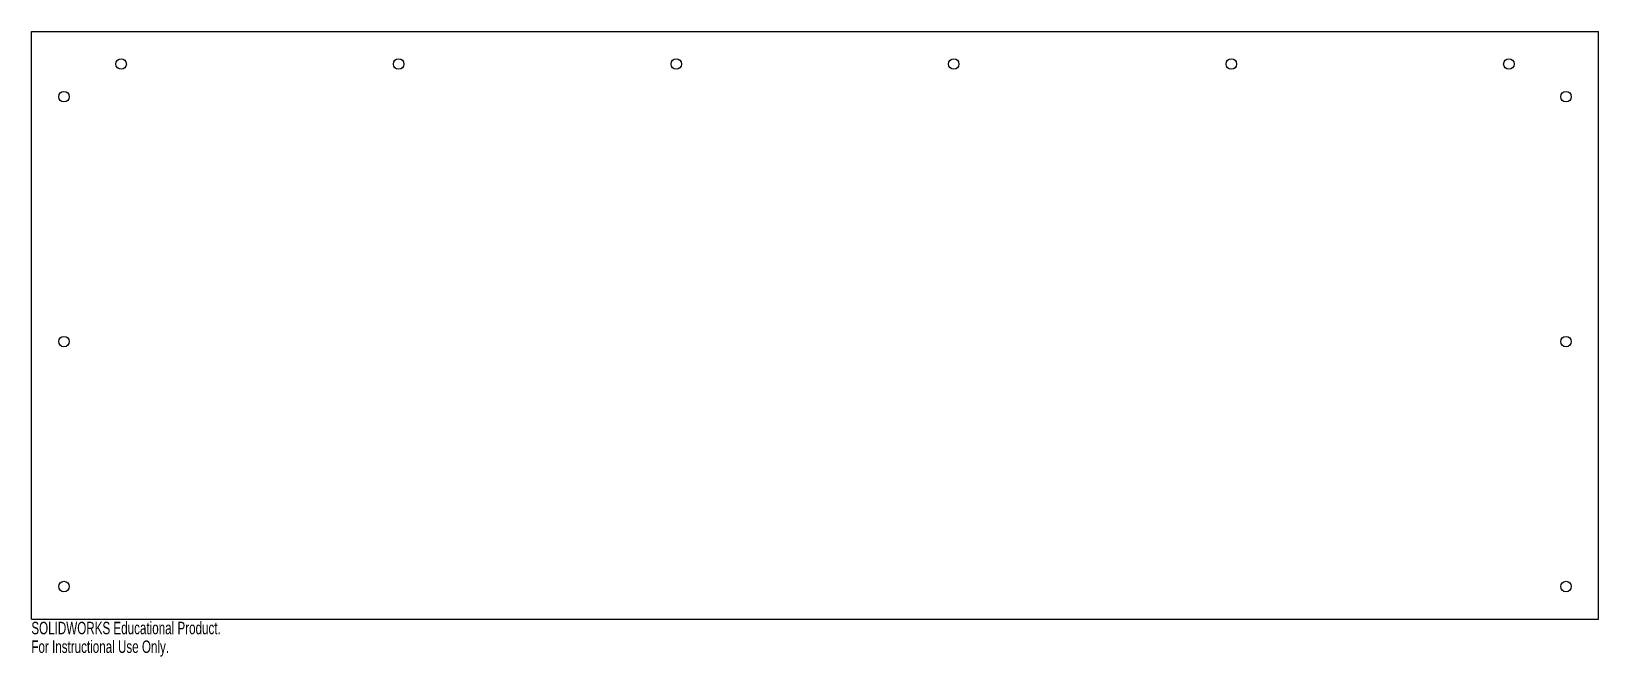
# Model space of a CAD drawing. Header units: inches. Extents: x 0 to 24, y -0.6 to 9.
import ezdxf

# ---------------------------------------------------------------- set-up
doc = ezdxf.new("R2010")
doc.units = ezdxf.units.IN
doc.header["$MEASUREMENT"] = 0
doc.styles.add('SLDTEXTSTYLE0', font='TXT', dxfattribs={"width": 0.7})

msp = doc.modelspace()

# ---------------------------------------------------------------- linework, layer by layer
at = {"color": 7, "linetype": 'Continuous', "lineweight": 25}
for p, q in [((0, 9), (24, 9)), ((0, 0), (0, 9)), ((24, 0), (24, 9)), ((0, 0), (24, 0))]:
    msp.add_line(p, q, dxfattribs=at)
for centre in [(1.375, 8.5), (5.625, 8.5), (9.875, 8.5), (14.125, 8.5), (18.375, 8.5), (22.625, 8.5), (0.5, 8), (23.5, 8), (0.5, 4.25), (23.5, 4.25), (0.5, 0.5), (23.5, 0.5)]:
    msp.add_circle(centre, 0.08, dxfattribs=at)

# ---------------------------------------------------------------- texts
at = {"color": 7, "linetype": 'Continuous', "char_height": 0.1903, "attachment_point": 1, "style": 'SLDTEXTSTYLE0'}
for s, insert in [('SOLIDWORKS Educational Product.', (0, -0.04)), ('For Instructional Use Only.', (0, -0.326))]:
    msp.add_mtext(s, dxfattribs=dict(at, insert=insert))

doc.saveas('drawing.dxf')
